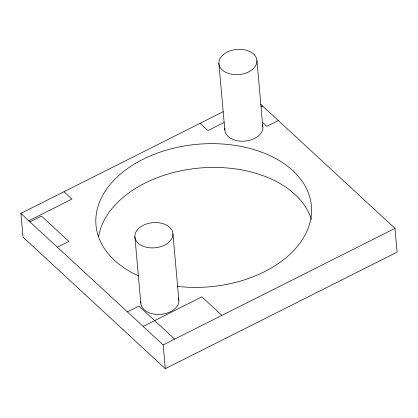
<?xml version="1.0" encoding="UTF-8"?>
<svg xmlns="http://www.w3.org/2000/svg" width="418" height="418" viewBox="0 0 418 418"><rect width="100%" height="100%" fill="white"/><g stroke="black" fill="none" stroke-linecap="round" stroke-linejoin="round"><path stroke-width="0.63" d="M260.717 104.27L394.979 228.369L397.1 252.132L165.293 368.681L23.021 237.147L20.9 213.384L223.196 111.7M224.142 122.448L207.95 130.588L200.086 123.32M20.9 213.384L28.722 220.798L71.896 199.083L64.032 191.815M29.939 221.874L41.476 216.075L68.897 241.405L57.36 247.205L28.722 220.798M260.874 106.888L262.603 106.015M278.331 120.562L266.794 126.361L262.504 122.396M57.36 247.205L127.422 311.87L138.959 306.07L174.708 339.118M143.149 326.411L201.889 296.879L221.911 315.386M165.293 368.681L163.172 344.918L394.979 228.369M127.422 311.87L163.172 344.918M256.934 60.631L262.875 127.171M218.875 63.364L224.811 129.904M172.932 233.861A19.082 12.618 -5.1 0 1 144.926 246.834A19.082 12.618 -5.1 0 1 143.844 224.994A19.082 12.618 -5.1 0 1 172.932 233.861L178.867 300.401M134.868 236.593L140.809 303.134M262.797 126.382A19.082 12.618 -5.1 0 1 243.866 141.185A19.082 12.618 -5.1 0 1 224.884 128.31M262.42 124.83A19.082 12.618 -5.1 0 1 262.645 125.599M138.713 275.995A108.137 71.515 -5.1 0 1 148.824 156.557A108.137 71.515 -5.1 0 1 310.496 200.008A108.137 71.515 -5.1 0 1 177.133 286.32M98.653 236.285A108.137 71.515 -5.1 0 1 201.053 167.921A108.137 71.515 -5.1 0 1 311.441 219.393M178.794 299.612A19.082 12.618 -5.1 0 1 159.864 314.414A19.082 12.618 -5.1 0 1 140.882 301.54M178.413 298.06A19.082 12.618 -5.1 0 1 178.643 298.828M254.28 54.727L253.637 54.089A19.082 12.618 -5.1 0 0 221.112 56.879A19.082 12.618 -5.1 0 0 237.732 74.655A19.082 12.618 -5.1 0 0 254.86 55.395L254.28 54.727"/></g></svg>
